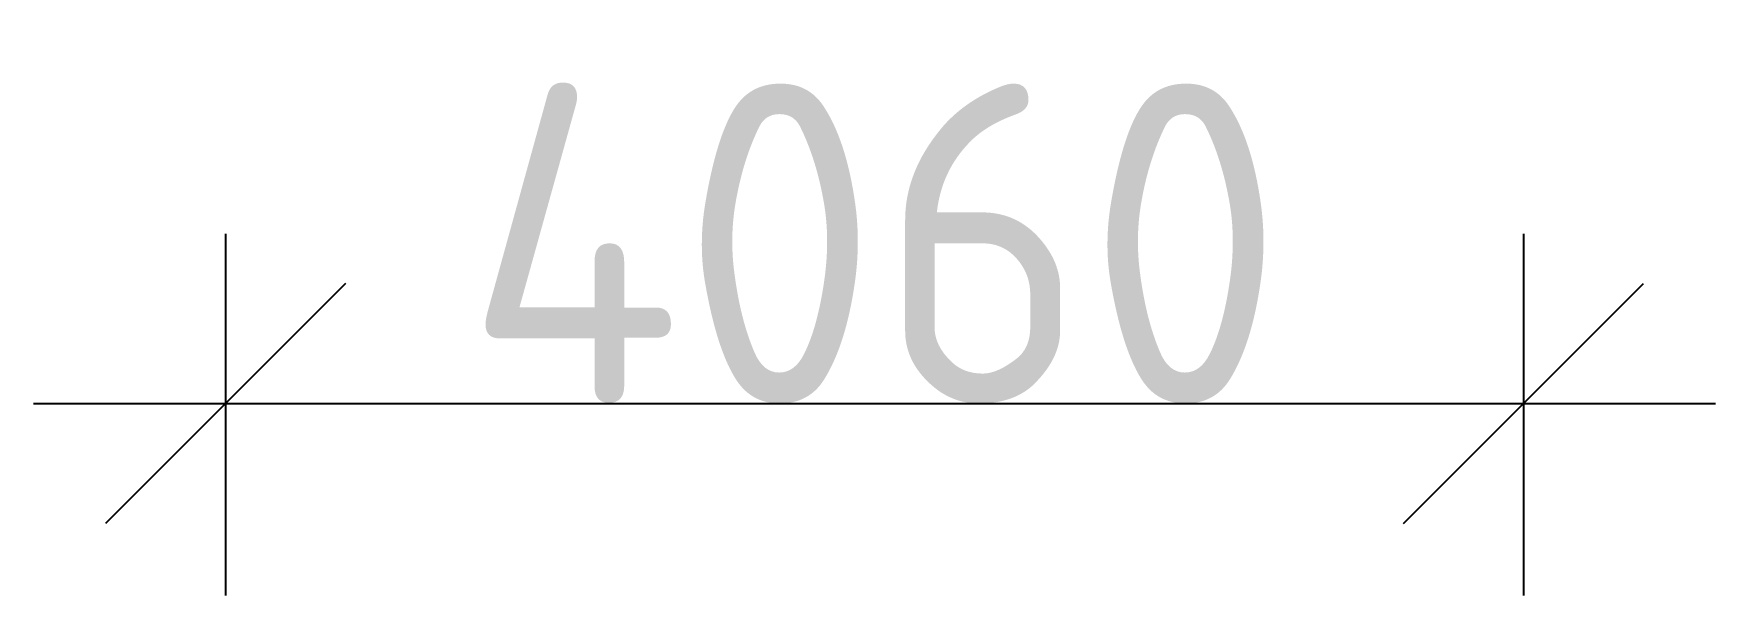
# Model space of a CAD drawing. Header units: millimetres. Extents: x -4029 to 232974, y -8553 to 104777.
# Drawn here: x 111762 to 117022, y 87776 to 89532 of the extents above; entities that cross this region are included whole.
import ezdxf

# ---------------------------------------------------------------- set-up
doc = ezdxf.new("R2010")
doc.units = ezdxf.units.MM
doc.layers.add('5.1) Перегародка WD6', color=6, linetype='Continuous', lineweight=9)
doc.styles.add('ISOCPEUR_2', font='isocpeur.ttf', dxfattribs={"width": 0.9, "height": 1000})
doc.dimstyles.new('ISO-2_0_0_9К_Средний_округл2_2', dxfattribs={"dimscale": 304.8, "dimtxt": 995.981176, "dimasz": 2.46063, "dimexe": 1.968504, "dimexo": 0, "dimgap": 0, "dimtad": 1, "dimdec": 0, "dimrnd": 10, "dimzin": 0, "dimdsep": 46, "dimtxsty": 'ISOCPEUR_2', "dimblk1": 'OBLIQUE', "dimblk2": 'OBLIQUE', "dimsah": 1, "dimcen": 0.09, "dimdle": 1.968504, "dimazin": 0, "dimtfac": 1, "dimtdec": 4, "dimtix": 1, "dimtmove": 0, "dimatfit": 3, "dimfxl": 1, "dimtvp": 1, "dimtolj": 1, "dimtzin": 0, "dimarcsym": 2})

# ---------------------------------------------------------------- blocks, each defined once
blk = doc.blocks.new('_Oblique')
at = {"color": 0, "linetype": 'ByBlock', "lineweight": -2}
blk.add_line((-0.5, -0.5), (0.5, 0.5), dxfattribs=at)
blk = doc.blocks.new('*D879')
at = {"layer": '5.1) Перегародка WD6', "color": 0, "lineweight": -2, "transparency": 16777216}
for p, q in [((112362, 88905.9), (112362, 87775.5)), ((116422, 88905.9), (116422, 87775.5)), ((111762, 88375.5), (117022, 88375.5))]:
    blk.add_line(p, q, dxfattribs=at)
at = {"layer": 'Defpoints', "color": 0, "transparency": 16777216}
for p in [(112362, 88905.9), (116422, 88905.9), (116422, 88375.5)]:
    blk.add_point(p, dxfattribs=at)
at = {"layer": '5.1) Перегародка WD6', "color": 0, "lineweight": -2, "transparency": 16777216, "xscale": 750, "yscale": 750, "zscale": 750, "rotation": 180}
blk.add_blockref('_Oblique', (112362, 88375.5), dxfattribs=at)
at = {"layer": '5.1) Перегародка WD6', "color": 0, "lineweight": -2, "transparency": 16777216, "xscale": 750, "yscale": 750, "zscale": 750}
blk.add_blockref('_Oblique', (116422, 88375.5), dxfattribs=at)
at = {"layer": '5.1) Перегародка WD6', "color": 0, "transparency": 16777216, "insert": (114392, 88875.5), "char_height": 1000, "width": 3148.833, "attachment_point": 5, "style": 'ISOCPEUR_2'}
blk.add_mtext('\\A1;4060', dxfattribs=at)

msp = doc.modelspace()

# ---------------------------------------------------------------- dimensions: what is measured, and where the dimension line sits
at = {"layer": '5.1) Перегародка WD6', "color": 18, "true_color": 0x000000}
dim = msp.add_linear_dim(base=(116422.0319, 88375.5333), p1=(112362.0319, 88905.8634), p2=(116422.0319, 88905.8634), dimstyle='ISO-2_0_0_9К_Средний_округл2_2', override={"dimpost": '<>', "dimfxl": 4060}, dxfattribs=at)
dim.commit()
dim.dimension.update_dxf_attribs({"geometry": '*D879', "text_midpoint": (114392.0319, 88875.5333)})

doc.saveas('drawing.dxf')
